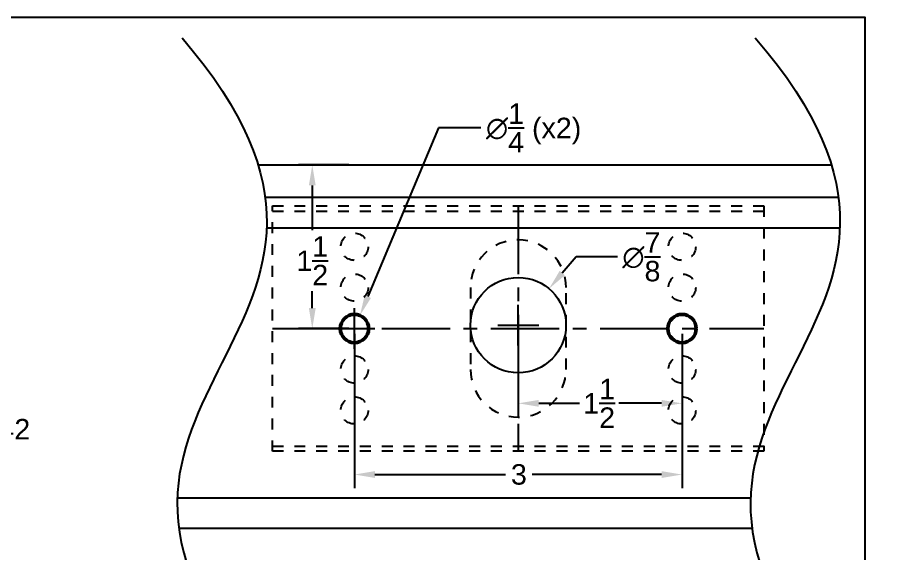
# Model space of a CAD drawing. Extents: x -3.7 to 16.1, y -12.1 to 0.
# Drawn here: x 8.12 to 16.05, y -4.92 to 0 of the extents above; entities that cross this region are included whole.
import ezdxf
from ezdxf import colors
from ezdxf.entities.mleader import LeaderData, LeaderLine
from ezdxf.math import Vec2, Vec3

# ---------------------------------------------------------------- set-up
doc = ezdxf.new("R2010")
doc.units = 0
doc.header["$LTSCALE"] = 0.5
doc.header["$MEASUREMENT"] = 0
doc.linetypes.add('CENTER', pattern=[2, 1.25, -0.25, 0.25, -0.25])
doc.linetypes.add('HIDDEN2', pattern=[0.1875, 0.125, -0.0625])
doc.layers.get('Defpoints').update_dxf_attribs({"linetype": 'CONTINUOUS'})
for name, color, linetype in [('Centerline', 210, 'CENTER'), ('Dimension', 10, 'CONTINUOUS'), ('FAB DWG', 221, 'CONTINUOUS'), ('Housing', 150, 'CONTINUOUS'), ('WallMount Bracket', 190, 'CONTINUOUS')]:
    doc.layers.add(name, color=color, linetype=linetype)
doc.layers.add('Text-Unprinted', color=131, linetype='CONTINUOUS', plot=False)
doc.styles.get("Standard").update_dxf_attribs({"font": 'arial.ttf'})
doc.dimstyles.get("Standard").update_dxf_attribs({"dimtxt": 0.18, "dimasz": 0.18, "dimexe": 0.18, "dimexo": 0.0625, "dimgap": 0.09, "dimtad": 0, "dimtih": 1, "dimtoh": 1, "dimdec": 4, "dimzin": 0, "dimdsep": 46, "dimtxsty": 'Standard', "dimcen": 0.09, "dimadec": 0, "dimazin": 0, "dimtfac": 1, "dimtdec": 4, "dimtofl": 0, "dimtmove": 0, "dimatfit": 3, "dimfxl": 1, "dimtolj": 1, "dimtzin": 0, "dimarcsym": 0})

# ---------------------------------------------------------------- blocks, each defined once
blk = doc.blocks.new('*D0')
at = {"layer": 'Defpoints', "color": 0, "transparency": 16777216}
for p in [(10.8188, -1.353), (11.2051, -1.353), (11.2051, -2.853)]:
    blk.add_point(p, dxfattribs=at)
at = {"layer": 'FAB DWG', "color": 0, "lineweight": -2, "transparency": 16777216}
for p, q in [((11.1551, -1.353), (10.6938, -1.353)), ((10.8188, -1.5405), (10.8188, -1.9519)), ((10.8188, -2.6655), (10.8188, -2.511)), ((11.1551, -2.853), (10.6938, -2.853))]:
    blk.add_line(p, q, dxfattribs=at)
at = {"layer": 'FAB DWG', "color": 0, "transparency": 16777216}
for points in [[(10.7875, -1.5405), (10.85, -1.5405), (10.8188, -1.353)], [(10.7875, -2.6655), (10.85, -2.6655), (10.8188, -2.853)]]:
    blk.add_solid(points, dxfattribs=at)
at = {"layer": 'FAB DWG', "color": 0, "transparency": 16777216, "insert": (10.8188, -2.2315), "char_height": 0.1875, "attachment_point": 5}
blk.add_mtext('\\A1;1{\\H1x;\\S1/2;}', dxfattribs=at)
blk = doc.blocks.new('*D1')
at = {"layer": 'Defpoints', "color": 0, "transparency": 16777216}
for p in [(11.2051, -2.853), (14.2051, -2.853), (14.2051, -4.1914)]:
    blk.add_point(p, dxfattribs=at)
at = {"layer": 'FAB DWG', "color": 0, "lineweight": -2, "transparency": 16777216}
for p, q in [((11.2051, -2.903), (11.2051, -4.3164)), ((14.2051, -2.903), (14.2051, -4.3164)), ((11.3926, -4.1914), (12.5895, -4.1914)), ((14.0176, -4.1914), (12.8322, -4.1914))]:
    blk.add_line(p, q, dxfattribs=at)
at = {"layer": 'FAB DWG', "color": 0, "transparency": 16777216}
for points in [[(11.3926, -4.1601), (11.3926, -4.2226), (11.2051, -4.1914)], [(14.0176, -4.1601), (14.0176, -4.2226), (14.2051, -4.1914)]]:
    blk.add_solid(points, dxfattribs=at)
at = {"layer": 'FAB DWG', "color": 0, "transparency": 16777216, "insert": (12.7109, -4.1914), "char_height": 0.1875, "attachment_point": 5}
blk.add_mtext('\\A1;3', dxfattribs=at)
blk = doc.blocks.new('*D2')
at = {"layer": 'Defpoints', "color": 0, "transparency": 16777216}
for p in [(12.9873, -2.4875), (12.4229, -3.1561)]:
    blk.add_point(p, dxfattribs=at)
at = {"layer": 'FAB DWG', "color": 0, "lineweight": -2, "transparency": 16777216}
for p, q in [((13.2341, -2.1951), (13.1082, -2.3442)), ((13.6145, -2.1951), (13.2341, -2.1951)), ((12.7051, -3.0093), (12.7051, -2.6343)), ((12.5176, -2.8218), (12.8926, -2.8218))]:
    blk.add_line(p, q, dxfattribs=at)
at = {"layer": 'FAB DWG', "color": 0, "transparency": 16777216}
blk.add_solid([(13.0844, -2.3241), (13.1321, -2.3644), (12.9873, -2.4875)], dxfattribs=at)
at = {"layer": 'FAB DWG', "color": 0, "transparency": 16777216, "insert": (13.8328, -2.1951), "char_height": 0.1875, "attachment_point": 5}
blk.add_mtext('\\A1;∅{\\H1x;\\S7/8;}', dxfattribs=at)
blk = doc.blocks.new('*D3')
at = {"layer": 'Defpoints', "color": 0, "transparency": 16777216}
for p in [(11.2552, -2.7331), (11.155, -2.973)]:
    blk.add_point(p, dxfattribs=at)
at = {"layer": 'FAB DWG', "color": 0, "lineweight": -2, "transparency": 16777216}
for p, q in [((11.9734, -1.0142), (11.3275, -2.5601)), ((12.3611, -1.0142), (11.9734, -1.0142)), ((11.2051, -3.0405), (11.2051, -2.6655)), ((11.0176, -2.853), (11.3926, -2.853))]:
    blk.add_line(p, q, dxfattribs=at)
at = {"layer": 'FAB DWG', "color": 0, "transparency": 16777216}
blk.add_solid([(11.2987, -2.548), (11.3563, -2.5721), (11.2552, -2.7331)], dxfattribs=at)
at = {"layer": 'FAB DWG', "color": 0, "transparency": 16777216, "insert": (12.8459, -1.0142), "char_height": 0.1875, "attachment_point": 5}
blk.add_mtext('\\A1;∅{\\H1x;\\S1/4;} (x2)', dxfattribs=at)
blk = doc.blocks.new('*D4')
at = {"layer": 'Defpoints', "color": 0, "transparency": 16777216}
for p in [(12.7051, -2.8218), (14.2051, -2.853), (14.2051, -3.5386)]:
    blk.add_point(p, dxfattribs=at)
at = {"layer": 'FAB DWG', "color": 0, "lineweight": -2, "transparency": 16777216}
for p, q in [((12.7051, -2.8718), (12.7051, -3.6636)), ((14.2051, -2.903), (14.2051, -3.6636)), ((12.8926, -3.5386), (13.2655, -3.5386)), ((14.0176, -3.5386), (13.6268, -3.5386))]:
    blk.add_line(p, q, dxfattribs=at)
at = {"layer": 'FAB DWG', "color": 0, "transparency": 16777216}
for points in [[(12.8926, -3.5074), (12.8926, -3.5699), (12.7051, -3.5386)], [(14.0176, -3.5074), (14.0176, -3.5699), (14.2051, -3.5386)]]:
    blk.add_solid(points, dxfattribs=at)
at = {"layer": 'FAB DWG', "color": 0, "transparency": 16777216, "insert": (13.4461, -3.5386), "char_height": 0.1875, "attachment_point": 5}
blk.add_mtext('\\A1;1{\\H1x;\\S1/2;}', dxfattribs=at)

msp = doc.modelspace()

# ---------------------------------------------------------------- linework, layer by layer
at = {"layer": 'Centerline', "transparency": 16777216}
for p, q in [((12.705084, -1.728049), (12.705084, -3.978049)), ((10.455084, -2.853049), (14.955084, -2.853049))]:
    msp.add_line(p, q, dxfattribs=at)
at = {"layer": 'Dimension', "transparency": 16777216}
for points in [[(9.626234, -0.188676), (10.801584, -1.555626), (9.991842, -3.166314), (9.182099, -4.777003), (10.35745, -6.143953)], [(14.876234, -0.188676), (16.051584, -1.555626), (15.241842, -3.166314), (14.432099, -4.777003), (15.60745, -6.143953)]]:
    msp.add_open_spline(points, degree=3, dxfattribs=at)
at = {"layer": 'Housing', "linetype": 'Continuous', "lineweight": 25, "transparency": 16777216}
for p, q in [((10.387171, -1.649049), (15.637171, -1.649049)), ((10.4007, -1.929049), (15.6507, -1.929049)), ((9.582984, -4.403556), (14.832984, -4.403556)), ((9.596509, -4.683556), (14.846509, -4.683556))]:
    msp.add_line(p, q, dxfattribs=at)
at = {"layer": 'Housing', "transparency": 16777216}
msp.add_lwpolyline([(10.322799, -1.353049), (15.572799, -1.353049)], dxfattribs=at)
at = {"layer": 'Housing', "linetype": 'Continuous', "lineweight": 25, "transparency": 16777216}
msp.add_circle((12.705084, -2.821799), 0.43725, dxfattribs=at)
at = {"layer": 'Housing', "linetype": 'Continuous', "lineweight": 50, "transparency": 16777216}
for centre in [(11.205084, -2.853049), (14.205084, -2.853049)]:
    msp.add_circle(centre, 0.13, dxfattribs=at)
at = {"layer": 'Text-Unprinted', "transparency": 16777216}
msp.add_lwpolyline([(0, 0), (15.880087, 0), (15.880087, -12.122717), (0, -12.122717)], close=True, dxfattribs=at)
at = {"layer": 'WallMount Bracket', "linetype": 'HIDDEN2', "transparency": 16777216}
for p, q in [((10.455084, -1.776049), (14.955084, -1.776049)), ((10.455084, -3.930049), (14.955084, -3.930049))]:
    msp.add_line(p, q, dxfattribs=at)
msp.add_lwpolyline([(10.455084, -1.728049), (14.955084, -1.728049), (14.955084, -3.978049), (10.455084, -3.978049)], close=True, dxfattribs=at)
msp.add_lwpolyline([(12.267584, -2.478049), (12.267584, -3.228049, 1), (13.142584, -3.228049), (13.142584, -2.478049, 1)], format="xyb", close=True, dxfattribs=at)
for centre in [(11.205084, -2.103049), (14.205084, -2.103049), (11.205084, -2.478049), (14.205084, -2.478049), (11.205084, -2.853049), (14.205084, -2.853049), (11.205084, -3.228049), (14.205084, -3.228049), (11.205084, -3.603049), (14.205084, -3.603049)]:
    msp.add_circle(centre, 0.125, dxfattribs=at)

# ---------------------------------------------------------------- dimensions: what is measured, and where the dimension line sits
at = {"layer": 'FAB DWG', "transparency": 16777216}
dim = msp.add_diameter_dim_2p(p1=(11.154964, -2.972998), p2=(11.255205, -2.733099), text='<> (x2)', dimstyle='Standard', override={"dimtxt": 0.1875, "dimasz": 0.1875, "dimexe": 0.125, "dimexo": 0.05, "dimgap": 0.06, "dimdec": 5, "dimlunit": 5, "dimcen": 0.1875, "dimadec": 3, "dimtdec": 3}, dxfattribs=at)
dim.commit()
dim.dimension.update_dxf_attribs({"geometry": '*D3', "text_midpoint": (12.845944, -1.014197), "dimtype": 131})
dim = msp.add_linear_dim(base=(10.818773, -1.353049), p1=(11.205084, -2.853049), p2=(11.205084, -1.353049), angle=90, dimstyle='Standard', override={"dimtxt": 0.1875, "dimasz": 0.1875, "dimexe": 0.125, "dimexo": 0.05, "dimgap": 0.06, "dimdec": 5, "dimlunit": 5, "dimcen": 0.1875, "dimadec": 3, "dimtdec": 3}, dxfattribs=at)
dim.commit()
dim.dimension.update_dxf_attribs({"geometry": '*D0', "text_midpoint": (10.818773, -2.23145), "dimtype": 128})
dim = msp.add_diameter_dim_2p(p1=(12.422874, -3.156109), p2=(12.987295, -2.487488), dimstyle='Standard', override={"dimtxt": 0.1875, "dimasz": 0.1875, "dimexe": 0.125, "dimexo": 0.05, "dimgap": 0.06, "dimdec": 5, "dimlunit": 5, "dimcen": 0.1875, "dimadec": 3, "dimtdec": 3}, dxfattribs=at)
dim.commit()
dim.dimension.update_dxf_attribs({"geometry": '*D2', "text_midpoint": (13.832798, -2.195133), "dimtype": 131})
for base, p1, picture, middle in [((14.205084, -4.191378), (11.205084, -2.853049), '*D1', (12.710855, -4.191378)), ((14.205084, -3.53861), (12.705084, -2.821799), '*D4', (13.446144, -3.53861))]:
    dim = msp.add_linear_dim(base=base, p1=p1, p2=(14.205084, -2.853049), dimstyle='Standard', override={"dimtxt": 0.1875, "dimasz": 0.1875, "dimexe": 0.125, "dimexo": 0.05, "dimgap": 0.06, "dimdec": 5, "dimlunit": 5, "dimcen": 0.1875, "dimadec": 3, "dimtdec": 3}, dxfattribs=at)
    dim.commit()
    dim.dimension.update_dxf_attribs({"geometry": picture, "text_midpoint": middle, "dimtype": 128})

# ---------------------------------------------------------------- leaders
at = {"layer": 'FAB DWG', "ltscale": 0.5, "transparency": 16777216}
ml = msp.add_multileader_mtext('Standard', dxfattribs=at)
ml.set_content('HW83238', color=256)
ml.set_leader_properties()
ml.build(insert=Vec2(0, 0))
ml.multileader.update_dxf_attribs({"dogleg_length": 0.36, "arrow_head_size": 0.5})
ctx = ml.context
ctx.base_point, ctx.char_height, ctx.arrow_head_size, ctx.landing_gap_size, ctx.plane_origin = Vec3(5.750417, -3.339096), 0.188, 0.5, 0.09, Vec3(-7.721558, -8.1115)
notes = []
notes.append((ctx, [(0, (1, 1, 0), (5.300417, -3.339096), (1, 0), 0.45, [(0, [(5.109, -4.416959)], 0, [])])]))
ctx.mtext.insert, ctx.mtext.width, ctx.mtext.flow_direction = Vec3(5.840417, -3.243429), 7.6221832, 5
ml = msp.add_multileader_mtext('Standard', dxfattribs=at)
ml.set_content('BK01342', color=256)
ml.set_leader_properties()
ml.build(insert=Vec2(0, 0))
ml.multileader.update_dxf_attribs({"dogleg_length": 0.36, "arrow_head_size": 0.5})
ctx = ml.context
ctx.base_point, ctx.char_height, ctx.arrow_head_size, ctx.landing_gap_size, ctx.plane_origin = Vec3(7.065749, -3.777178), 0.188, 0.5, 0.09, Vec3(-2.430709, -10.020479)
notes.append((ctx, [(0, (1, 1, 0), (6.615749, -3.777178), (1, 0), 0.45, [(0, [(6.33409, -4.897917)], 0, [])])]))
ctx.mtext.insert, ctx.mtext.width, ctx.mtext.flow_direction = Vec3(7.155749, -3.68151), 7.6221832, 5
for ctx, leaders in notes:
    for number, flags, end, landing, length, lines in leaders:
        leader = LeaderData()
        leader.index, (leader.has_last_leader_line, leader.has_dogleg_vector, leader.attachment_direction) = number, flags
        leader.last_leader_point, leader.dogleg_vector, leader.dogleg_length = Vec3(end), Vec3(landing), length
        for number, points, colour, breaks in lines:
            line = LeaderLine()
            line.index, line.vertices, line.color, line.breaks = number, Vec3.list(points), colors.encode_raw_color(colour), breaks
            leader.lines.append(line)
        ctx.leaders.append(leader)

doc.saveas('drawing.dxf')
